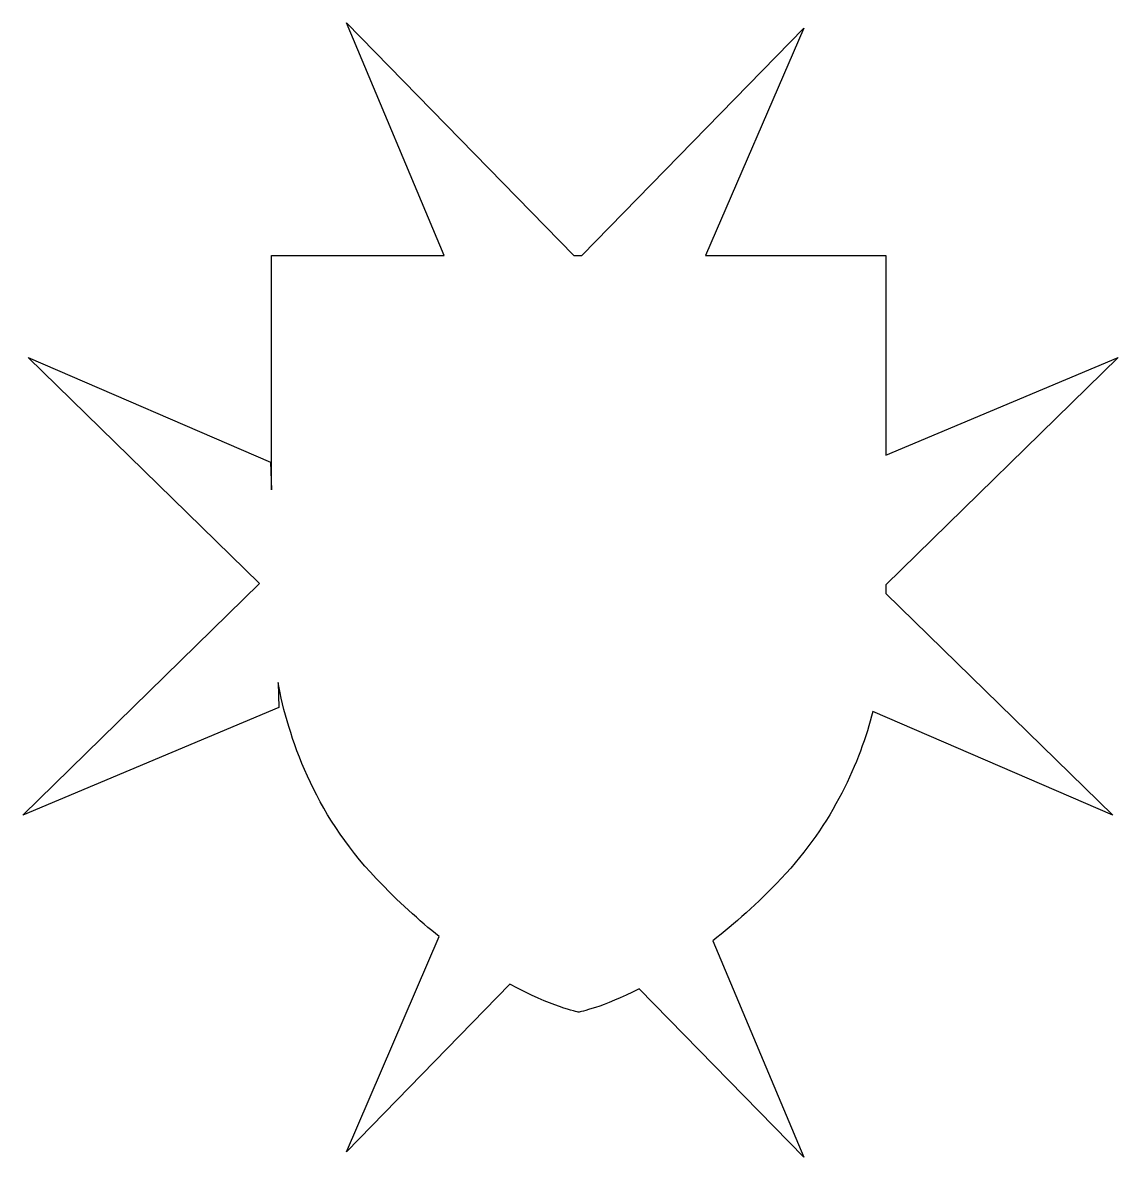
# Model space of a CAD drawing. Header units: centimetres. Extents: x -8.6 to 8.6, y -8.9 to 8.9.
import ezdxf

# ---------------------------------------------------------------- set-up
doc = ezdxf.new("R2010")
doc.units = ezdxf.units.CM
doc.header["$MEASUREMENT"] = 0
doc.layers.add('Camada 1', color=7, linetype='Continuous')

msp = doc.modelspace()

# ---------------------------------------------------------------- linework, layer by layer
at = {"layer": 'Camada 1'}
msp.add_open_spline([(3.30547, -4.52469), (4.12623, -3.66334), (4.53851, -2.69327), (4.74464, -1.90526), (4.74464, -1.90526), (4.74464, -1.90526), (8.50863, -3.53054), (8.50863, -3.53054), (8.50863, -3.53054), (8.50863, -3.53054), (4.94805, -0.05519), (4.94805, -0.05519), (4.94805, -0.05519), (4.94805, -0.05519), (4.94805, 0.08332), (4.94805, 0.08332), (4.94805, 0.08332), (4.94805, 0.08332), (8.59517, 3.64548), (8.59517, 3.64548), (8.59517, 3.64548), (8.59517, 3.64548), (4.94805, 2.11598), (4.94805, 2.11598), (4.94805, 2.11598), (4.94805, 2.11598), (4.94805, 5.24452), (4.94805, 5.24452), (4.94805, 5.24452), (4.94805, 5.24452), (2.11979, 5.24452), (2.11979, 5.24452), (2.11979, 5.24452), (2.11979, 5.24452), (3.65982, 8.81102), (3.65982, 8.81102), (3.65982, 8.81102), (3.65982, 8.81102), (0.17828, 5.24452), (0.17828, 5.24452), (0.17828, 5.24452), (0.17828, 5.24452), (0.05167, 5.24452), (0.05167, 5.24452), (0.05167, 5.24452), (0.05167, 5.24452), (-3.51592, 8.89759), (-3.51592, 8.89759), (-3.51592, 8.89759), (-3.51592, 8.89759), (-1.98425, 5.24451), (-1.98425, 5.24451), (-1.98425, 5.24451), (-1.98425, 5.24451), (-4.68995, 5.24452), (-4.68995, 5.24452), (-4.68995, 5.24452), (-4.68995, 5.24452), (-4.68995, 1.57306), (-4.68995, 1.57306), (-4.68995, 1.57306), (-4.68995, 1.57306), (-4.70456, 2.00264), (-4.70456, 2.00264), (-4.70456, 2.00264), (-4.70456, 2.00264), (-8.5086, 3.64548), (-8.5086, 3.64548), (-8.5086, 3.64548), (-8.5086, 3.64548), (-4.87772, 0.10062), (-4.87772, 0.10062), (-4.87772, 0.10062), (-4.87772, 0.10062), (-8.59515, -3.53055), (-8.59515, -3.53055), (-8.59515, -3.53055), (-8.59515, -3.53055), (-4.57499, -1.84439), (-4.57499, -1.84439), (-4.57499, -1.84439), (-4.57499, -1.84439), (-4.58825, -1.45267), (-4.58825, -1.45267), (-4.58825, -1.45267), (-4.43027, -2.29722), (-4.03368, -3.48967), (-3.04763, -4.52467), (-3.04763, -4.52467), (-2.70245, -4.88688), (-2.36998, -5.1869), (-2.05862, -5.43658), (-2.05862, -5.43658), (-2.05862, -5.43658), (-3.51589, -8.81129), (-3.51589, -8.81129), (-3.51589, -8.81129), (-3.51589, -8.81129), (-0.9503, -6.1835), (-0.9503, -6.1835), (-0.9503, -6.1835), (-0.30104, -6.53815), (0.11393, -6.61824), (0.12827, -6.62091), (0.12827, -6.62091), (0.12827, -6.62091), (0.12827, -6.6212), (0.12827, -6.6212), (0.12827, -6.6212), (0.12827, -6.6212), (0.12906, -6.62091), (0.12906, -6.62091), (0.12906, -6.62091), (0.12906, -6.62091), (0.12962, -6.6212), (0.12962, -6.6212), (0.12962, -6.6212), (0.12962, -6.6212), (0.12962, -6.62091), (0.12962, -6.62091), (0.12962, -6.62091), (0.14317, -6.61848), (0.50348, -6.54923), (1.07699, -6.25327), (1.07699, -6.25327), (1.07699, -6.25327), (3.65988, -8.89757), (3.65988, -8.89757), (3.65988, -8.89757), (3.65988, -8.89757), (2.23534, -5.50122), (2.23534, -5.50122), (2.23534, -5.50122), (2.57022, -5.23941), (2.93026, -4.91858), (3.30547, -4.52469)], degree=3, knots=[0, 0, 0, 0, 0.02857143, 0.02857143, 0.02857143, 0.02857143, 0.05714286, 0.05714286, 0.05714286, 0.05714286, 0.08571429, 0.08571429, 0.08571429, 0.08571429, 0.11428571, 0.11428571, 0.11428571, 0.11428571, 0.14285714, 0.14285714, 0.14285714, 0.14285714, 0.17142857, 0.17142857, 0.17142857, 0.17142857, 0.2, 0.2, 0.2, 0.2, 0.22857143, 0.22857143, 0.22857143, 0.22857143, 0.25714286, 0.25714286, 0.25714286, 0.25714286, 0.28571429, 0.28571429, 0.28571429, 0.28571429, 0.31428571, 0.31428571, 0.31428571, 0.31428571, 0.34285714, 0.34285714, 0.34285714, 0.34285714, 0.37142857, 0.37142857, 0.37142857, 0.37142857, 0.4, 0.4, 0.4, 0.4, 0.42857143, 0.42857143, 0.42857143, 0.42857143, 0.45714286, 0.45714286, 0.45714286, 0.45714286, 0.48571429, 0.48571429, 0.48571429, 0.48571429, 0.51428571, 0.51428571, 0.51428571, 0.51428571, 0.54285714, 0.54285714, 0.54285714, 0.54285714, 0.57142857, 0.57142857, 0.57142857, 0.57142857, 0.6, 0.6, 0.6, 0.6, 0.62857143, 0.62857143, 0.62857143, 0.62857143, 0.65714286, 0.65714286, 0.65714286, 0.65714286, 0.68571429, 0.68571429, 0.68571429, 0.68571429, 0.71428571, 0.71428571, 0.71428571, 0.71428571, 0.74285714, 0.74285714, 0.74285714, 0.74285714, 0.77142857, 0.77142857, 0.77142857, 0.77142857, 0.8, 0.8, 0.8, 0.8, 0.82857143, 0.82857143, 0.82857143, 0.82857143, 0.85714286, 0.85714286, 0.85714286, 0.85714286, 0.88571429, 0.88571429, 0.88571429, 0.88571429, 0.91428571, 0.91428571, 0.91428571, 0.91428571, 0.94285714, 0.94285714, 0.94285714, 0.94285714, 1, 1, 1, 1], dxfattribs=at)

doc.saveas('drawing.dxf')
